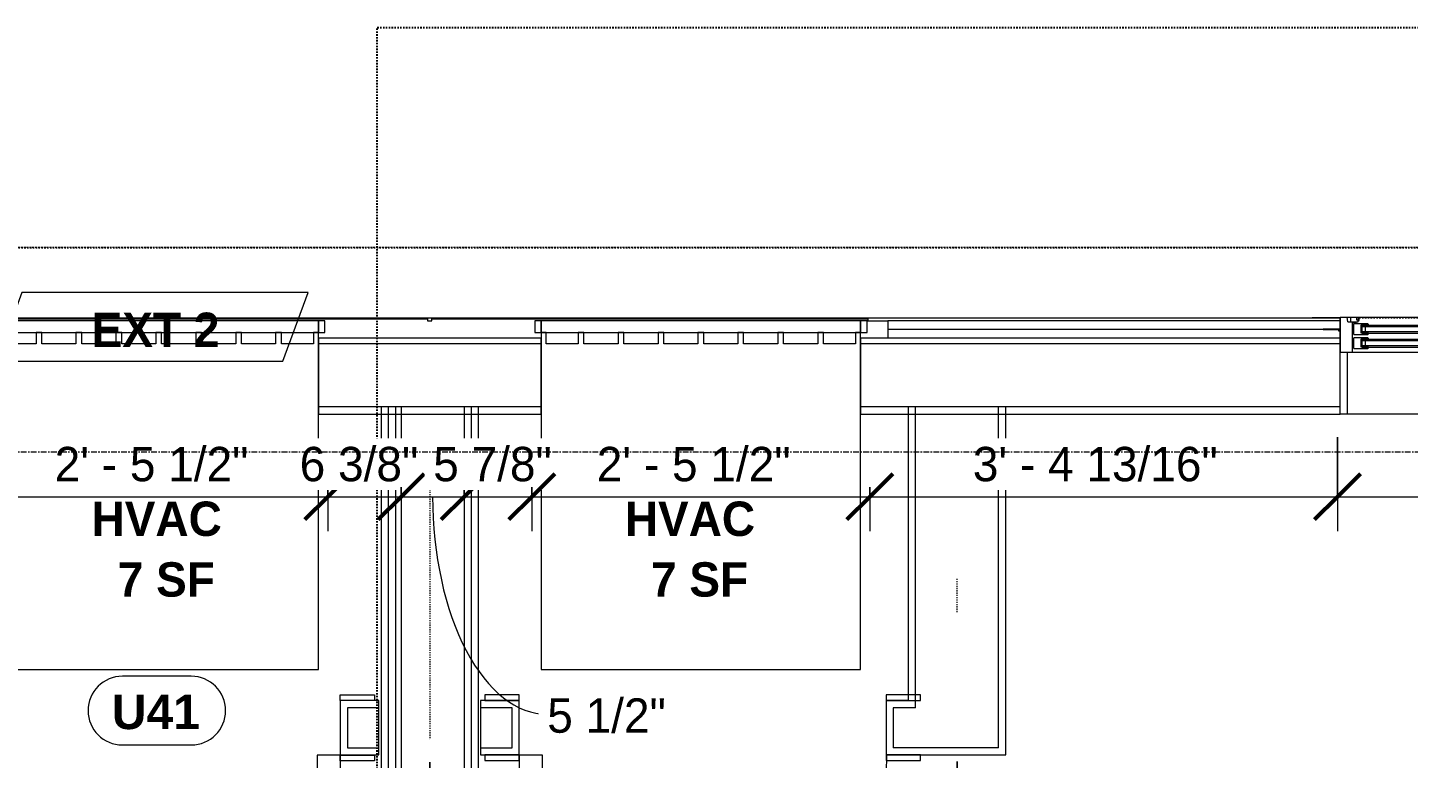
# Model space of a CAD drawing. Header units: inches. Extents: x -4058 to -1781, y 9814 to 12264.
# Drawn here: x -2749.8 to -2629.3, y 10812.5 to 10876.2 of the extents above; entities that cross this region are included whole.
import ezdxf

# ---------------------------------------------------------------- set-up
doc = ezdxf.new("R2010")
doc.units = ezdxf.units.IN
doc.header["$MEASUREMENT"] = 0
for name, pattern in [('Aligning Line 1_8_', [0.25, 0.125, -0.125]), ('Dash', [0.25, 0.125, -0.125]), ('Dash 3_32_', [0.1875, 0.09375, -0.09375]), ('Dash_2_', [0.25, 0.125, -0.125]), ('Grid Line 1_2_', [0.875, 0.5, -0.125, 0.125, -0.125])]:
    doc.linetypes.add(name, pattern=pattern)
for name, color, linetype, lineweight in [('0-1', 7, 'Continuous', 5), ('0-2', 7, 'Continuous', 9), ('A-ANNO-DIMS', 211, 'Continuous', 9), ('A-ANNO-DIMS-32', 211, 'Continuous', 9), ('A-AREA-IDEN', 2, 'Continuous', 9), ('A-DETL-1', 90, 'Dash 3_32_', 9), ('A-DETL-GENF-HDLN-1', 7, 'Dash', 9), ('A-DETL-GENF-HDLN-2', 1, 'Continuous', 18), ('A-DOOR-2', 31, 'Continuous', 9), ('A-DOOR-IDEN', 31, 'Continuous', 9), ('A-GENM-1', 7, 'Continuous', 9), ('A-GLAZ', 151, 'Continuous', 18), ('A-GLAZ-1', 7, 'Continuous', 9), ('A-WALL-1', 7, 'Continuous', 9), ('A-WALL-2', 113, 'Continuous', 9), ('A-WALL-IDEN', 211, 'Continuous', 9), ('G-ANNO-SYMB', 111, 'Aligning Line 1_8_', 9), ('I-WALL-3', 7, 'Continuous', 9), ('I-WALL-4', 2, 'Continuous', 9), ('S-GRID-1', 1, 'Grid Line 1_2_', 9)]:
    doc.layers.add(name, color=color, linetype=linetype, lineweight=lineweight)
doc.layers.add('0-4', color=250, linetype='Dash_2_')
doc.styles.add('Arial_B', font='arialbd.ttf', dxfattribs={"height": 3})
doc.styles.add('Century Gothic', font='ufonts.com_century-gothic.ttf', dxfattribs={"height": 3})
doc.styles.add('Century Gothic_B', font='GOTHICB.TTF', dxfattribs={"height": 3})
doc.dimstyles.new('THE_DIMENSION_STRING_1', dxfattribs={"dimscale": 12, "dimtxt": 3.132505, "dimasz": 0.333333, "dimexe": 0.25, "dimexo": 0.166667, "dimgap": 0.041667, "dimtad": 1, "dimdec": 4, "dimrnd": 0.0625, "dimzin": 3, "dimdsep": 46, "dimlunit": 4, "dimtxsty": 'Century Gothic', "dimblk1": 'OBLIQUE', "dimblk2": 'OBLIQUE', "dimsah": 1, "dimcen": 0.09, "dimdle": 0.25, "dimazin": 0, "dimtfac": 1, "dimtdec": 4, "dimtix": 1, "dimtmove": 1, "dimatfit": 3, "dimfxl": 1, "dimtvp": 1, "dimtfill": 1, "dimfrac": 2, "dimtolj": 1, "dimtzin": 0, "dimarcsym": 2})
doc.dimstyles.new('THE_DIMENSION_STRING_2', dxfattribs={"dimscale": 12, "dimtxt": 3.132505, "dimasz": 0.333333, "dimexe": 0.25, "dimexo": 0.166667, "dimgap": 0.041667, "dimtad": 1, "dimdec": 4, "dimrnd": 0.0625, "dimzin": 3, "dimdsep": 46, "dimlunit": 4, "dimtxsty": 'Century Gothic', "dimblk1": 'OBLIQUE', "dimblk2": 'OBLIQUE', "dimsah": 1, "dimcen": 0.09, "dimdle": 0.25, "dimazin": 0, "dimtfac": 1, "dimtdec": 4, "dimtix": 1, "dimtmove": 0, "dimatfit": 3, "dimfxl": 1, "dimtvp": 1, "dimtfill": 1, "dimfrac": 2, "dimtolj": 1, "dimtzin": 0, "dimarcsym": 2})
doc.dimstyles.new('THE_DIMENSION_STRING_3', dxfattribs={"dimscale": 12, "dimtxt": 3.132505, "dimasz": 0.333333, "dimexe": 0.25, "dimexo": 0.166667, "dimgap": 0.041667, "dimtad": 1, "dimdec": 4, "dimrnd": 0.0625, "dimzin": 3, "dimdsep": 46, "dimlunit": 4, "dimtxsty": 'Century Gothic', "dimblk1": 'OBLIQUE', "dimblk2": 'OBLIQUE', "dimsah": 1, "dimcen": 0.09, "dimdle": 0.25, "dimazin": 0, "dimtfac": 1, "dimtdec": 4, "dimtix": 1, "dimtmove": 0, "dimatfit": 3, "dimfxl": 1, "dimtvp": 1, "dimtfill": 1, "dimfrac": 2, "dimtolj": 1, "dimtzin": 0, "dimarcsym": 2})
doc.dimstyles.new('THE_DIMENSION_STRING_5', dxfattribs={"dimscale": 12, "dimtxt": 3.132505, "dimasz": 0.333333, "dimexe": 0.25, "dimexo": 0.166667, "dimgap": 0.041667, "dimtad": 1, "dimdec": 4, "dimrnd": 0.0625, "dimzin": 3, "dimdsep": 46, "dimlunit": 4, "dimtxsty": 'Century Gothic', "dimblk1": 'OBLIQUE', "dimblk2": 'OBLIQUE', "dimsah": 1, "dimcen": 0.09, "dimdle": 0.25, "dimazin": 0, "dimtfac": 1, "dimtdec": 4, "dimtix": 1, "dimtmove": 0, "dimatfit": 3, "dimfxl": 1, "dimtvp": 1, "dimtfill": 1, "dimfrac": 2, "dimtolj": 1, "dimtzin": 0, "dimarcsym": 2})

# ---------------------------------------------------------------- blocks, each defined once
blk = doc.blocks.new('V-Series_EWC4_SPVU_RFA_2015 - 2ND AND 3RD FLOOR-2226480-UNIT PLANS - 2ND FLOOR')
at = {"layer": 'A-GENM-1'}
for p, q in [((-3859.97, 11740.34), (-3859.97, 11739.78)), ((-3858.97, 11740.34), (-3859.97, 11740.34)), ((-3858.97, 11739.78), (-3858.97, 11740.34)), ((-3859.97, 11739.78), (-3859.97, 11711.9)), ((-3858.97, 11739.78), (-3859.97, 11739.78)), ((-3859.97, 11739.78), (-3858.97, 11739.78)), ((-3858.97, 11711.9), (-3858.97, 11739.78)), ((-3829.54, 11739.78), (-3858.97, 11739.78)), ((-3858.97, 11739.78), (-3858.97, 11739.34)), ((-3858.97, 11739.34), (-3857.97, 11739.34)), ((-3857.97, 11739.34), (-3857.97, 11736.54)), ((-3829.54, 11711.9), (-3829.54, 11739.78)), ((-3857.97, 11736.54), (-3858.97, 11736.54)), ((-3858.97, 11736.54), (-3858.97, 11736.04)), ((-3858.97, 11736.04), (-3857.97, 11736.04)), ((-3857.97, 11736.04), (-3857.97, 11733.06)), ((-3857.97, 11733.06), (-3858.97, 11733.06)), ((-3858.97, 11733.06), (-3858.97, 11732.56)), ((-3858.97, 11732.56), (-3857.97, 11732.56)), ((-3857.97, 11732.56), (-3857.97, 11729.57)), ((-3857.97, 11729.57), (-3858.97, 11729.57)), ((-3858.97, 11729.57), (-3858.97, 11729.07)), ((-3858.97, 11729.07), (-3857.97, 11729.07)), ((-3857.97, 11729.07), (-3857.97, 11726.09)), ((-3857.97, 11726.09), (-3858.97, 11726.09)), ((-3858.97, 11726.09), (-3858.97, 11725.59)), ((-3858.97, 11725.59), (-3857.97, 11725.59)), ((-3857.97, 11725.59), (-3857.97, 11722.61)), ((-3857.97, 11722.61), (-3858.97, 11722.61)), ((-3858.97, 11722.61), (-3858.97, 11722.11)), ((-3858.97, 11722.11), (-3857.97, 11722.11)), ((-3857.97, 11722.11), (-3857.97, 11719.12)), ((-3857.97, 11719.12), (-3858.97, 11719.12)), ((-3858.97, 11719.12), (-3858.97, 11718.62)), ((-3858.97, 11718.62), (-3857.97, 11718.62)), ((-3857.97, 11718.62), (-3857.97, 11715.64)), ((-3857.97, 11715.64), (-3858.97, 11715.64)), ((-3858.97, 11715.64), (-3858.97, 11715.14)), ((-3858.97, 11715.14), (-3857.97, 11715.14)), ((-3857.97, 11715.14), (-3857.97, 11712.34)), ((-3857.97, 11712.34), (-3858.97, 11712.34)), ((-3858.97, 11712.34), (-3858.97, 11711.9)), ((-3859.97, 11711.9), (-3858.97, 11711.9)), ((-3859.97, 11711.9), (-3859.97, 11711.34)), ((-3858.97, 11711.9), (-3859.97, 11711.9)), ((-3859.97, 11711.34), (-3858.97, 11711.34)), ((-3858.97, 11711.34), (-3858.97, 11711.9)), ((-3858.97, 11711.9), (-3829.54, 11711.9))]:
    blk.add_line(p, q, dxfattribs=at)
blk = doc.blocks.new('Perforated Panel at Magic-Pak - hvac panel - 2nd floor 2-2702973-UNIT PLANS - 2ND FLOOR')
at = {"layer": 'A-GLAZ-1'}
for p, q in [((19.01, 4.19), (-19.01, 4.19)), ((-19.01, 4.12), (19.01, 4.12))]:
    blk.add_line(p, q, dxfattribs=at)
blk = doc.blocks.new('Window-Double_Hung-Marvin-Essential - ESDH3066 - 2nd Floor-3357213-UNIT PLANS - 2ND FLOOR')
at = {"layer": 'A-DETL-GENF-HDLN-1'}
blk.add_line((16.1, -4.22), (-16.5, -4.22), dxfattribs=at)
at = {"layer": 'A-DETL-GENF-HDLN-2'}
for p, q in [((-17.13, 4.19), (-17.75, 4.19)), ((-17.13, -1.16), (-17.13, 4.19)), ((17.12, 4.19), (17.75, 4.19)), ((17.12, 4.19), (17.12, -1.16)), ((-16.72, -1.19), (-17.75, -1.19)), ((-17.75, -4.28), (-17.75, -1.19)), ((-16.72, -3.77), (-16.72, -1.19)), ((16.72, -3.77), (16.72, -1.19)), ((16.72, -1.19), (17.75, -1.19)), ((17.75, -4.28), (17.75, -1.19)), ((-16.56, -1.53), (-15.34, -1.53)), ((-16.56, -1.53), (-16.56, -2.47)), ((-15.28, -1.65), (-15.94, -1.65)), ((-15.94, -1.65), (-15.94, -2.37)), ((-15.94, -2.37), (-15.28, -2.37)), ((-15.84, -1.66), (-15.84, -2.35)), ((-15.54, -1.79), (-15.54, -2.23)), ((-15.34, -1.53), (-15.28, -1.59)), ((-15.34, -2.47), (-15.28, -2.41)), ((-15.28, -1.59), (-15.28, -1.65)), ((-15.28, -2.37), (-15.28, -2.41)), ((15.34, -1.53), (15.28, -1.59)), ((15.28, -1.59), (15.28, -1.65)), ((15.28, -1.65), (15.94, -1.65)), ((15.28, -2.37), (15.28, -2.41)), ((15.94, -2.37), (15.28, -2.37)), ((15.34, -2.47), (15.28, -2.41)), ((16.56, -1.53), (15.34, -1.53)), ((15.54, -1.79), (15.54, -2.23)), ((15.84, -1.66), (15.84, -2.35)), ((15.94, -1.65), (15.94, -2.37)), ((16.56, -1.53), (16.56, -2.47)), ((-19.25, -3.23), (-19.25, -3.19)), ((-19.25, -3.19), (-17.9, -3.19)), ((-17.75, -3.23), (-19.25, -3.23)), ((-17.9, -3.19), (-17.9, -3.08)), ((-17.9, -3.08), (-17.75, -3.08)), ((-15.34, -2.47), (-16.56, -2.47)), ((-16.56, -2.75), (-15.34, -2.75)), ((-16.56, -2.75), (-16.56, -3.69)), ((-15.28, -2.87), (-15.94, -2.87)), ((-15.94, -2.87), (-15.94, -3.59)), ((-15.94, -3.59), (-15.28, -3.59)), ((-15.84, -2.88), (-15.84, -3.57)), ((-15.54, -3.01), (-15.54, -3.45)), ((-15.34, -2.75), (-15.28, -2.81)), ((-15.28, -2.81), (-15.28, -2.87)), ((-15.28, -3.59), (-15.28, -3.63)), ((15.34, -2.75), (15.28, -2.81)), ((15.28, -2.81), (15.28, -2.87)), ((15.28, -2.87), (15.94, -2.87)), ((15.28, -3.59), (15.28, -3.63)), ((15.94, -3.59), (15.28, -3.59)), ((15.34, -2.47), (16.56, -2.47)), ((16.56, -2.75), (15.34, -2.75)), ((15.54, -3.01), (15.54, -3.45)), ((15.84, -2.88), (15.84, -3.57)), ((15.94, -2.87), (15.94, -3.59)), ((16.56, -2.75), (16.56, -3.69)), ((17.9, -3.08), (17.75, -3.08)), ((17.75, -3.23), (19.25, -3.23)), ((17.9, -3.19), (17.9, -3.08)), ((19.25, -3.19), (17.9, -3.19)), ((19.25, -3.23), (19.25, -3.19)), ((-17.75, -4.28), (-17.16, -4.28)), ((-17.08, -3.87), (-17.16, -4.28)), ((-17.08, -3.87), (-16.19, -3.87)), ((-16.85, -4.25), (-16.85, -3.87)), ((-16.3, -4.25), (-16.85, -4.25)), ((-16.38, -3.77), (-16.72, -3.77)), ((-15.34, -3.69), (-16.56, -3.69)), ((-16.38, -3.87), (-16.38, -3.77)), ((-16.18, -4.01), (-16.3, -4.01)), ((-16.3, -4.01), (-16.3, -4.25)), ((-16.19, -3.87), (-16.19, -3.97)), ((-16.19, -3.97), (-16.1, -3.97)), ((-16.18, -4.22), (-16.18, -4.01)), ((-16.18, -4.22), (-16.1, -4.22)), ((-16.1, -3.97), (-16.1, -4.22)), ((-15.34, -3.69), (-15.28, -3.63)), ((15.34, -3.69), (15.28, -3.63)), ((15.34, -3.69), (16.56, -3.69)), ((16.19, -3.97), (16.1, -3.97)), ((16.1, -3.97), (16.1, -4.22)), ((16.18, -4.22), (16.1, -4.22)), ((16.18, -4.22), (16.18, -4.01)), ((16.18, -4.01), (16.3, -4.01)), ((17.08, -3.87), (16.19, -3.87)), ((16.19, -3.87), (16.19, -3.97)), ((16.3, -4.01), (16.3, -4.25)), ((16.3, -4.25), (16.85, -4.25)), ((16.38, -3.87), (16.38, -3.77)), ((16.38, -3.77), (16.72, -3.77)), ((16.85, -4.25), (16.85, -3.87)), ((17.08, -3.87), (17.16, -4.28)), ((17.75, -4.28), (17.16, -4.28))]:
    blk.add_line(p, q, dxfattribs=at)
at = {"layer": 'A-GLAZ'}
for p, q in [((15.84, -1.66), (-15.84, -1.66)), ((15.84, -1.79), (-15.84, -1.79)), ((15.84, -2.23), (-15.84, -2.23)), ((15.84, -2.35), (-15.84, -2.35)), ((15.84, -2.88), (-15.84, -2.88)), ((15.84, -3.01), (-15.84, -3.01)), ((15.84, -3.45), (-15.84, -3.45)), ((15.84, -3.57), (-15.84, -3.57))]:
    blk.add_line(p, q, dxfattribs=at)
at = {"layer": 'A-GLAZ-1'}
for p, q in [((-17.75, 4.19), (17.75, 4.19)), ((-17.75, -1.16), (-17.75, 4.19)), ((17.75, 4.19), (17.75, -1.16)), ((-17.75, -1.19), (17.75, -1.19)), ((-17.75, -4.28), (-17.75, -1.19)), ((17.75, -1.19), (17.75, -4.28)), ((17.75, -4.28), (-17.75, -4.28)), ((17.75, -4.19), (20.21, -4.19)), ((20.21, -4.25), (17.75, -4.25)), ((20.21, -4.19), (20.21, -4.25))]:
    blk.add_line(p, q, dxfattribs=at)
blk = doc.blocks.new('CTR - 1st Phase - Shell_rvt-1-UNIT PLANS - 2ND FLOOR')
at = {"layer": 'A-WALL-1'}
for p, q in [((-2714.54, 10850.89), (-2714.91, 10850.89)), ((-2714.91, 10850.89), (-2714.91, 10850.64)), ((-2714.54, 10850.64), (-2714.54, 10850.89)), ((-2637.74, 10850.89), (-2676.51, 10850.89)), ((-2676.51, 10850.89), (-2676.51, 10850.64)), ((-2714.91, 10850.64), (-2714.54, 10850.64)), ((-2676.51, 10850.64), (-2674.76, 10850.64)), ((-2674.76, 10850.64), (-2674.76, 10849.14)), ((-2635.28, 10850.64), (-2674.76, 10850.64)), ((-2635.28, 10849.89), (-2674.76, 10849.89)), ((-2705.01, 10849.14), (-2724.44, 10849.14)), ((-2724.44, 10849.14), (-2724.44, 10842.51)), ((-2705.01, 10848.64), (-2724.44, 10848.64)), ((-2705.01, 10842.51), (-2705.01, 10849.14)), ((-2674.76, 10849.14), (-2677.14, 10849.14)), ((-2677.14, 10849.14), (-2677.14, 10842.51)), ((-2635.28, 10848.64), (-2677.14, 10848.64)), ((-2635.28, 10849.14), (-2674.76, 10849.14)), ((-2635.28, 10847.86), (-2635.28, 10847.89)), ((-2705.01, 10843.14), (-2724.44, 10843.14)), ((-2724.44, 10842.51), (-2705.01, 10842.51)), ((-2635.28, 10843.14), (-2677.14, 10843.14)), ((-2677.14, 10842.51), (-2635.28, 10842.51))]:
    blk.add_line(p, q, dxfattribs=at)
at = {"layer": '0-2'}
for p in [(-2733.92, 10846.7), (-2695.52, 10846.7)]:
    blk.add_blockref('Perforated Panel at Magic-Pak - hvac panel - 2nd floor 2-2702973-UNIT PLANS - 2ND FLOOR', p, dxfattribs=at)
for name, p, rotation in [('Window-Double_Hung-Marvin-Essential - ESDH3066 - 2nd Floor-3357213-UNIT PLANS - 2ND FLOOR', (-2617.53, 10846.7), 180), ('V-Series_EWC4_SPVU_RFA_2015 - 2ND AND 3RD FLOOR-2226480-UNIT PLANS - 2ND FLOOR', (-14464.21, 6990.67), 269.9999999999999), ('V-Series_EWC4_SPVU_RFA_2015 - 2ND AND 3RD FLOOR-2226480-UNIT PLANS - 2ND FLOOR', (-14416.91, 6990.67), 269.9999999999999)]:
    blk.add_blockref(name, p, dxfattribs=dict(at, rotation=rotation))
blk = doc.blocks.new('CTR - 1st Phase - Common Walls_rvt-1-UNIT PLANS - 2ND FLOOR')
at = {"layer": 'A-WALL-1'}
for p, q in [((-2718.35, 10843.14), (-2718.35, 10476.16)), ((-2717.72, 10843.14), (-2717.72, 10476.16)), ((-2717.22, 10843.14), (-2717.22, 10476.16)), ((-2711.72, 10843.14), (-2711.72, 10476.16)), ((-2711.1, 10843.14), (-2711.1, 10476.16))]:
    blk.add_line(p, q, dxfattribs=at)
at = {"layer": 'I-WALL-3'}
for p, q in [((-2710.47, 10843.14), (-2718.97, 10843.14)), ((-2718.97, 10843.14), (-2718.97, 10476.16)), ((-2710.47, 10476.16), (-2710.47, 10843.14))]:
    blk.add_line(p, q, dxfattribs=at)
blk = doc.blocks.new('SWING - SINGLE - FLUSH - SWING - 32_ x 80_ - WITH ACOUSTICAL SEAL-4202147-UNIT PLANS - 2ND FLOOR')
at = {"layer": 'A-DOOR-2'}
for p, q in [((-19, 2.37), (-19, 2.87)), ((-19, 2.87), (-16, 2.87)), ((-16, 2.87), (-16, 2.37)), ((16, 2.37), (16, 2.87)), ((16, 2.87), (19, 2.87)), ((19, 2.87), (19, 2.37)), ((-16, 2.37), (-19, 2.37)), ((19, 2.37), (16, 2.37)), ((-19, -2.38), (-16, -2.38)), ((-19, -2.88), (-19, -2.38)), ((-16, -2.38), (-16, -2.88)), ((14, -2.38), (14, -34.38)), ((16, -2.38), (14, -2.38)), ((16, -2.38), (16, -34.38)), ((16, -2.38), (19, -2.38)), ((16, -2.88), (16, -2.38)), ((19, -2.38), (19, -2.88)), ((-16, -2.88), (-19, -2.88)), ((19, -2.88), (16, -2.88)), ((16, -34.38), (14, -34.38))]:
    blk.add_line(p, q, dxfattribs=at)
blk.add_arc((16, -2.38), 32.07, 180, 266.4241, dxfattribs=at)
blk = doc.blocks.new('SWING - SINGLE - FLUSH - SWING - 32_ x 80_ - WITH ACOUSTICAL SEAL-4202144-UNIT PLANS - 2ND FLOOR')
at = {"layer": 'A-DOOR-2'}
for p, q in [((14, 2.37), (14, 34.38)), ((16, 34.38), (14, 34.38)), ((16, 2.37), (16, 34.38)), ((-16, 2.87), (-19, 2.87)), ((-19, 2.87), (-19, 2.37)), ((-16, 2.37), (-16, 2.87)), ((19, 2.87), (16, 2.87)), ((16, 2.87), (16, 2.37)), ((19, 2.37), (19, 2.87)), ((-19, 2.37), (-16, 2.37)), ((16, 2.37), (14, 2.37)), ((16, 2.37), (19, 2.37)), ((-16, -2.38), (-19, -2.38)), ((-19, -2.38), (-19, -2.88)), ((-16, -2.88), (-16, -2.38)), ((19, -2.38), (16, -2.38)), ((16, -2.38), (16, -2.88)), ((19, -2.88), (19, -2.38)), ((-19, -2.88), (-16, -2.88)), ((16, -2.88), (19, -2.88))]:
    blk.add_line(p, q, dxfattribs=at)
blk.add_arc((16, 2.37), 32.07, 93.5759, 180, dxfattribs=at)
blk = doc.blocks.new('Wall Tag - Arch Wall-3956453-UNIT PLANS - 2ND FLOOR')
at = {"layer": 'A-WALL-IDEN'}
for p, q in [((-0.3561, 0.0937), (-0.4244, -0.0937)), ((0.4244, 0.0937), (-0.3561, 0.0937)), ((0.3561, -0.0937), (0.4244, 0.0937)), ((-0.4244, -0.0937), (0.3561, -0.0937))]:
    blk.add_line(p, q, dxfattribs=at)
blk = doc.blocks.new('Door Tag - Type Mark-2601225-UNIT PLANS - 2ND FLOOR')
at = {"layer": 'A-DOOR-IDEN'}
for p, q in [((0.09375, 0.09375), (-0.09375, 0.09375)), ((-0.09375, -0.09375), (0.09375, -0.09375))]:
    blk.add_line(p, q, dxfattribs=at)
for centre, start, end in [((-0.09375, 0), 90, 270), ((0.09375, 0), 270, 90)]:
    blk.add_arc(centre, 0.09375, start, end, dxfattribs=at)
blk = doc.blocks.new('DIMBLOCK474-UNIT PLANS - 2ND FLOOR')
at = {"layer": 'A-ANNO-DIMS-32', "lineweight": 50}
for p, q in [((-2753.12, 10835.3), (-2751.12, 10837.3)), ((-2723.62, 10835.3), (-2721.62, 10837.3)), ((-2753.12, 10835.3), (-2755.12, 10833.3)), ((-2723.62, 10835.3), (-2725.62, 10833.3))]:
    blk.add_line(p, q, dxfattribs=at)
at = {"layer": 'A-ANNO-DIMS-32'}
for p, q in [((-2753.12, 10836.13), (-2753.12, 10832.3)), ((-2753.12, 10835.3), (-2753.12, 10836.13)), ((-2753.12, 10835.3), (-2723.62, 10835.3)), ((-2723.62, 10836.13), (-2723.62, 10832.3)), ((-2723.62, 10835.3), (-2723.62, 10836.13))]:
    blk.add_line(p, q, dxfattribs=at)
at = {"layer": 'A-ANNO-DIMS-32', "color": 0, "insert": (-2747.45, 10839.65), "char_height": 3, "width": 21.7784, "attachment_point": 1, "line_spacing_factor": 0.984502, "style": 'Century Gothic', "bg_fill": 3, "box_fill_scale": 1.25, "bg_fill_color": 256, "bg_fill_true_color": 13158600, "bg_fill_transparency": 0}
blk.add_mtext('2\' - 5 1/2"', dxfattribs=at)
blk = doc.blocks.new('_Oblique')
at = {"color": 0, "linetype": 'ByBlock', "lineweight": -2}
blk.add_line((-0.5, -0.5), (0.5, 0.5), dxfattribs=at)
blk = doc.blocks.new('DIMBLOCK475-UNIT PLANS - 2ND FLOOR')
at = {"layer": 'A-ANNO-DIMS-32', "lineweight": 50}
for p, q in [((-2723.62, 10835.3), (-2721.62, 10837.3)), ((-2717.22, 10835.3), (-2715.22, 10837.3)), ((-2723.62, 10835.3), (-2725.62, 10833.3)), ((-2717.22, 10835.3), (-2719.22, 10833.3))]:
    blk.add_line(p, q, dxfattribs=at)
at = {"layer": 'A-ANNO-DIMS-32'}
for p, q in [((-2723.62, 10836.13), (-2723.62, 10832.3)), ((-2723.62, 10835.3), (-2723.62, 10836.13)), ((-2723.62, 10835.3), (-2717.22, 10835.3)), ((-2717.22, 10836.13), (-2717.22, 10832.3)), ((-2717.22, 10835.3), (-2717.22, 10836.13))]:
    blk.add_line(p, q, dxfattribs=at)
at = {"layer": 'A-ANNO-DIMS-32', "color": 0, "insert": (-2726.07, 10839.65), "char_height": 3, "width": 13.5444, "attachment_point": 1, "line_spacing_factor": 0.984502, "style": 'Century Gothic', "bg_fill": 3, "box_fill_scale": 1.25, "bg_fill_color": 256, "bg_fill_true_color": 13158600, "bg_fill_transparency": 0}
blk.add_mtext('6 3/8"', dxfattribs=at)
blk = doc.blocks.new('DIMBLOCK476-UNIT PLANS - 2ND FLOOR')
at = {"layer": 'A-ANNO-DIMS-32', "lineweight": 50}
for p, q in [((-2717.22, 10835.3), (-2715.22, 10837.3)), ((-2711.72, 10835.3), (-2709.72, 10837.3)), ((-2717.22, 10835.3), (-2719.22, 10833.3)), ((-2711.72, 10835.3), (-2713.72, 10833.3))]:
    blk.add_line(p, q, dxfattribs=at)
at = {"layer": 'A-ANNO-DIMS-32'}
for p, q in [((-2717.22, 10836.13), (-2717.22, 10832.3)), ((-2717.22, 10835.3), (-2717.22, 10836.13)), ((-2717.22, 10835.3), (-2711.72, 10835.3)), ((-2711.72, 10836.13), (-2711.72, 10832.3)), ((-2711.72, 10835.3), (-2711.72, 10836.13))]:
    blk.add_line(p, q, dxfattribs=at)
blk.add_ellipse((-2704.47, 10835.3), major_axis=(0, 18.99), ratio=0.5267, start_param=1.570796, end_param=3.141593, dxfattribs=at)
at = {"layer": 'A-ANNO-DIMS-32', "color": 0, "insert": (-2704.47, 10817.7), "char_height": 3, "width": 13.5444, "attachment_point": 1, "line_spacing_factor": 0.984502, "style": 'Century Gothic', "bg_fill": 3, "box_fill_scale": 1.25, "bg_fill_color": 256, "bg_fill_true_color": 13158600, "bg_fill_transparency": 0}
blk.add_mtext('5 1/2"', dxfattribs=at)
blk = doc.blocks.new('DIMBLOCK477-UNIT PLANS - 2ND FLOOR')
at = {"layer": 'A-ANNO-DIMS-32', "lineweight": 50}
for p, q in [((-2711.72, 10835.3), (-2709.72, 10837.3)), ((-2705.82, 10835.3), (-2703.82, 10837.3)), ((-2711.72, 10835.3), (-2713.72, 10833.3)), ((-2705.82, 10835.3), (-2707.82, 10833.3))]:
    blk.add_line(p, q, dxfattribs=at)
at = {"layer": 'A-ANNO-DIMS-32'}
for p, q in [((-2711.72, 10836.13), (-2711.72, 10832.3)), ((-2711.72, 10835.3), (-2711.72, 10836.13)), ((-2711.72, 10835.3), (-2705.82, 10835.3)), ((-2705.82, 10836.13), (-2705.82, 10832.3)), ((-2705.82, 10835.3), (-2705.82, 10836.13))]:
    blk.add_line(p, q, dxfattribs=at)
at = {"layer": 'A-ANNO-DIMS-32', "color": 0, "insert": (-2714.42, 10839.65), "char_height": 3, "width": 13.5444, "attachment_point": 1, "line_spacing_factor": 0.984502, "style": 'Century Gothic', "bg_fill": 3, "box_fill_scale": 1.25, "bg_fill_color": 256, "bg_fill_true_color": 13158600, "bg_fill_transparency": 0}
blk.add_mtext('5 7/8"', dxfattribs=at)
blk = doc.blocks.new('DIMBLOCK478-UNIT PLANS - 2ND FLOOR')
at = {"layer": 'A-ANNO-DIMS-32', "lineweight": 50}
for p, q in [((-2705.82, 10835.3), (-2703.82, 10837.3)), ((-2676.32, 10835.3), (-2674.32, 10837.3)), ((-2705.82, 10835.3), (-2707.82, 10833.3)), ((-2676.32, 10835.3), (-2678.32, 10833.3))]:
    blk.add_line(p, q, dxfattribs=at)
at = {"layer": 'A-ANNO-DIMS-32'}
for p, q in [((-2705.82, 10836.13), (-2705.82, 10832.3)), ((-2705.82, 10835.3), (-2705.82, 10836.13)), ((-2705.82, 10835.3), (-2676.32, 10835.3)), ((-2676.32, 10836.13), (-2676.32, 10832.3)), ((-2676.32, 10835.3), (-2676.32, 10836.13))]:
    blk.add_line(p, q, dxfattribs=at)
at = {"layer": 'A-ANNO-DIMS-32', "color": 0, "insert": (-2700.15, 10839.65), "char_height": 3, "width": 21.7784, "attachment_point": 1, "line_spacing_factor": 0.984502, "style": 'Century Gothic', "bg_fill": 3, "box_fill_scale": 1.25, "bg_fill_color": 256, "bg_fill_true_color": 13158600, "bg_fill_transparency": 0}
blk.add_mtext('2\' - 5 1/2"', dxfattribs=at)
blk = doc.blocks.new('DIMBLOCK479-UNIT PLANS - 2ND FLOOR')
at = {"layer": 'A-ANNO-DIMS-32'}
for p, q in [((-2635.53, 10840.51), (-2635.53, 10832.3)), ((-2635.53, 10835.3), (-2635.53, 10840.51)), ((-2676.32, 10836.13), (-2676.32, 10832.3)), ((-2676.32, 10835.3), (-2676.32, 10836.13)), ((-2676.32, 10835.3), (-2635.53, 10835.3))]:
    blk.add_line(p, q, dxfattribs=at)
at = {"layer": 'A-ANNO-DIMS-32', "lineweight": 50}
for p, q in [((-2676.32, 10835.3), (-2674.32, 10837.3)), ((-2635.53, 10835.3), (-2633.53, 10837.3)), ((-2676.32, 10835.3), (-2678.32, 10833.3)), ((-2635.53, 10835.3), (-2637.53, 10833.3))]:
    blk.add_line(p, q, dxfattribs=at)
at = {"layer": 'A-ANNO-DIMS-32', "color": 0, "insert": (-2667.34, 10839.65), "char_height": 3, "width": 27.387, "attachment_point": 1, "line_spacing_factor": 0.984502, "style": 'Century Gothic', "bg_fill": 3, "box_fill_scale": 1.25, "bg_fill_color": 256, "bg_fill_true_color": 13158600, "bg_fill_transparency": 0}
blk.add_mtext('3\' - 4 13/16"', dxfattribs=at)
blk = doc.blocks.new('DIMBLOCK480-UNIT PLANS - 2ND FLOOR')
at = {"layer": 'A-ANNO-DIMS-32'}
for p, q in [((-2635.53, 10840.51), (-2635.53, 10832.3)), ((-2635.53, 10835.3), (-2635.53, 10840.51)), ((-2599.52, 10840.51), (-2599.52, 10832.3)), ((-2599.52, 10835.3), (-2599.52, 10840.51)), ((-2635.53, 10835.3), (-2599.52, 10835.3))]:
    blk.add_line(p, q, dxfattribs=at)
at = {"layer": 'A-ANNO-DIMS-32', "lineweight": 50}
for p, q in [((-2635.53, 10835.3), (-2633.53, 10837.3)), ((-2599.52, 10835.3), (-2597.52, 10837.3)), ((-2635.53, 10835.3), (-2637.53, 10833.3)), ((-2599.52, 10835.3), (-2601.52, 10833.3))]:
    blk.add_line(p, q, dxfattribs=at)
at = {"layer": 'A-ANNO-DIMS-32', "color": 0, "insert": (-2622.77, 10839.65), "char_height": 3, "width": 12.5897, "attachment_point": 1, "line_spacing_factor": 0.984502, "style": 'Century Gothic', "bg_fill": 3, "box_fill_scale": 1.25, "bg_fill_color": 256, "bg_fill_true_color": 13158600, "bg_fill_transparency": 0}
blk.add_mtext('3\' - 0"', dxfattribs=at)
blk = doc.blocks.new('DIMBLOCK799-UNIT PLANS - 2ND FLOOR')
at = {"layer": 'A-ANNO-DIMS-32'}
for p, q in [((-2714.72, 10812.13), (-2714.72, 10801.82)), ((-2714.72, 10804.82), (-2714.72, 10812.13)), ((-2738.29, 10805.13), (-2738.29, 10801.82)), ((-2738.29, 10804.82), (-2738.29, 10805.13)), ((-2711.72, 10804.82), (-2738.29, 10804.82))]:
    blk.add_line(p, q, dxfattribs=at)
at = {"layer": 'A-ANNO-DIMS-32', "lineweight": 50}
for p, q in [((-2738.29, 10804.82), (-2736.29, 10806.82)), ((-2714.72, 10804.82), (-2712.72, 10806.82)), ((-2738.29, 10804.82), (-2740.29, 10802.82)), ((-2714.72, 10804.82), (-2716.72, 10802.82))]:
    blk.add_line(p, q, dxfattribs=at)
at = {"layer": 'A-ANNO-DIMS-32', "color": 0, "insert": (-2737.92, 10809.17), "char_height": 3, "width": 27.387, "attachment_point": 1, "line_spacing_factor": 0.984502, "style": 'Century Gothic', "bg_fill": 3, "box_fill_scale": 1.25, "bg_fill_color": 256, "bg_fill_true_color": 13158600, "bg_fill_transparency": 0}
blk.add_mtext('1\' - 11 9/16"', dxfattribs=at)
blk = doc.blocks.new('DIMBLOCK800-UNIT PLANS - 2ND FLOOR')
at = {"layer": 'A-ANNO-DIMS-32'}
for p, q in [((-2760.72, 10812.2), (-2760.72, 10801.82)), ((-2760.72, 10804.82), (-2760.72, 10812.2)), ((-2738.29, 10805.13), (-2738.29, 10801.82)), ((-2738.29, 10804.82), (-2738.29, 10805.13)), ((-2738.29, 10804.82), (-2763.72, 10804.82))]:
    blk.add_line(p, q, dxfattribs=at)
at = {"layer": 'A-ANNO-DIMS-32', "lineweight": 50}
for p, q in [((-2760.72, 10804.82), (-2758.72, 10806.82)), ((-2738.29, 10804.82), (-2736.29, 10806.82)), ((-2760.72, 10804.82), (-2762.72, 10802.82)), ((-2738.29, 10804.82), (-2740.29, 10802.82))]:
    blk.add_line(p, q, dxfattribs=at)
at = {"layer": 'A-ANNO-DIMS-32', "color": 0, "insert": (-2760.92, 10809.17), "char_height": 3, "width": 27.387, "attachment_point": 1, "line_spacing_factor": 0.984502, "style": 'Century Gothic', "bg_fill": 3, "box_fill_scale": 1.25, "bg_fill_color": 256, "bg_fill_true_color": 13158600, "bg_fill_transparency": 0}
blk.add_mtext('1\' - 10 7/16"', dxfattribs=at)
blk = doc.blocks.new('DIMBLOCK1198-UNIT PLANS - 2ND FLOOR')
at = {"layer": 'A-ANNO-DIMS-32'}
for p, q in [((-2760.72, 10813.13), (-2760.72, 10802.51)), ((-2760.72, 10805.51), (-2760.72, 10813.13)), ((-2714.72, 10812.13), (-2714.72, 10802.51)), ((-2714.72, 10805.51), (-2714.72, 10812.13)), ((-2711.72, 10805.51), (-2763.72, 10805.51))]:
    blk.add_line(p, q, dxfattribs=at)
at = {"layer": 'A-ANNO-DIMS-32', "lineweight": 50}
for p, q in [((-2760.72, 10805.51), (-2758.72, 10807.51)), ((-2714.72, 10805.51), (-2712.72, 10807.51)), ((-2760.72, 10805.51), (-2762.72, 10803.51)), ((-2714.72, 10805.51), (-2716.72, 10803.51))]:
    blk.add_line(p, q, dxfattribs=at)
at = {"layer": 'A-ANNO-DIMS-32', "color": 0, "insert": (-2744.14, 10809.86), "char_height": 3, "width": 15.394, "attachment_point": 1, "line_spacing_factor": 0.984502, "style": 'Century Gothic', "bg_fill": 3, "box_fill_scale": 1.25, "bg_fill_color": 256, "bg_fill_true_color": 13158600, "bg_fill_transparency": 0}
blk.add_mtext('3\' - 10"', dxfattribs=at)
blk = doc.blocks.new('DIMBLOCK1385-UNIT PLANS - 2ND FLOOR')
at = {"layer": 'A-ANNO-DIMS-32'}
for p, q in [((-2714.72, 10812.13), (-2714.72, 10801.82)), ((-2714.72, 10804.82), (-2714.72, 10812.13)), ((-2691.16, 10805.13), (-2691.16, 10801.82)), ((-2691.16, 10804.82), (-2691.16, 10805.13)), ((-2717.72, 10804.82), (-2691.16, 10804.82))]:
    blk.add_line(p, q, dxfattribs=at)
at = {"layer": 'A-ANNO-DIMS-32', "lineweight": 50}
for p, q in [((-2714.72, 10804.82), (-2712.72, 10806.82)), ((-2691.16, 10804.82), (-2689.16, 10806.82)), ((-2714.72, 10804.82), (-2716.72, 10802.82)), ((-2691.16, 10804.82), (-2693.16, 10802.82))]:
    blk.add_line(p, q, dxfattribs=at)
at = {"layer": 'A-ANNO-DIMS-32', "color": 0, "insert": (-2714.35, 10809.17), "char_height": 3, "width": 27.387, "attachment_point": 1, "line_spacing_factor": 0.984502, "style": 'Century Gothic', "bg_fill": 3, "box_fill_scale": 1.25, "bg_fill_color": 256, "bg_fill_true_color": 13158600, "bg_fill_transparency": 0}
blk.add_mtext('1\' - 11 9/16"', dxfattribs=at)
blk = doc.blocks.new('DIMBLOCK1386-UNIT PLANS - 2ND FLOOR')
at = {"layer": 'A-ANNO-DIMS-32'}
for p, q in [((-2668.72, 10812.2), (-2668.72, 10801.82)), ((-2668.72, 10804.82), (-2668.72, 10812.2)), ((-2691.16, 10805.13), (-2691.16, 10801.82)), ((-2691.16, 10804.82), (-2691.16, 10805.13)), ((-2691.16, 10804.82), (-2665.72, 10804.82))]:
    blk.add_line(p, q, dxfattribs=at)
at = {"layer": 'A-ANNO-DIMS-32', "lineweight": 50}
for p, q in [((-2691.16, 10804.82), (-2689.16, 10806.82)), ((-2668.72, 10804.82), (-2666.72, 10806.82)), ((-2691.16, 10804.82), (-2693.16, 10802.82)), ((-2668.72, 10804.82), (-2670.72, 10802.82))]:
    blk.add_line(p, q, dxfattribs=at)
at = {"layer": 'A-ANNO-DIMS-32', "color": 0, "insert": (-2691.35, 10809.17), "char_height": 3, "width": 27.387, "attachment_point": 1, "line_spacing_factor": 0.984502, "style": 'Century Gothic', "bg_fill": 3, "box_fill_scale": 1.25, "bg_fill_color": 256, "bg_fill_true_color": 13158600, "bg_fill_transparency": 0}
blk.add_mtext('1\' - 10 7/16"', dxfattribs=at)

msp = doc.modelspace()

# ---------------------------------------------------------------- linework, layer by layer
at = {"layer": '0-4'}
for p, q in [((-2719.30023, 10876.24544), (-2508.55861, 10876.24544)), ((-2719.30023, 10450.28963), (-2719.30023, 10876.24544)), ((-3043.10454, 10857.05383), (-1939.7738, 10857.05383))]:
    msp.add_line(p, q, dxfattribs=at)
at = {"layer": 'A-DETL-1'}
for p, q in [((-2714.72374, 10838.13481), (-2714.72374, 10814.13481)), ((-2668.72374, 10828.13481), (-2668.72374, 10825.13481)), ((-2714.72374, 10821.13481), (-2714.72374, 10814.13481)), ((-2714.72374, 10821.13481), (-2714.72374, 10814.13481))]:
    msp.add_line(p, q, dxfattribs=at)
at = {"layer": 'A-WALL-2'}
for p, q in [((-2672.34874, 10816.88481), (-2672.34874, 10843.13481)), ((-2665.09874, 10813.38481), (-2665.09874, 10843.13481)), ((-2719.16124, 10817.50981), (-2722.53624, 10817.50981)), ((-2722.53624, 10817.50981), (-2722.53624, 10812.75981)), ((-2719.16124, 10812.75981), (-2719.16124, 10817.50981)), ((-2706.91124, 10817.50981), (-2710.28624, 10817.50981)), ((-2710.28624, 10817.50981), (-2710.28624, 10812.75981)), ((-2706.91124, 10812.75981), (-2706.91124, 10817.50981)), ((-2672.97374, 10817.50981), (-2674.91124, 10817.50981)), ((-2674.91124, 10817.50981), (-2674.91124, 10812.75981)), ((-2719.16124, 10816.88481), (-2721.91124, 10816.88481)), ((-2721.91124, 10816.88481), (-2721.91124, 10813.38481)), ((-2707.53624, 10816.88481), (-2710.28624, 10816.88481)), ((-2707.53624, 10813.38481), (-2707.53624, 10816.88481)), ((-2672.34874, 10816.88481), (-2674.28624, 10816.88481)), ((-2674.28624, 10816.88481), (-2674.28624, 10813.38481)), ((-2722.53624, 10812.75981), (-2719.16124, 10812.75981)), ((-2721.91124, 10813.38481), (-2719.16124, 10813.38481)), ((-2710.28624, 10813.38481), (-2707.53624, 10813.38481)), ((-2710.28624, 10812.75981), (-2706.91124, 10812.75981)), ((-2674.91124, 10812.75981), (-2672.97374, 10812.75981)), ((-2665.09874, 10813.38481), (-2674.28624, 10813.38481))]:
    msp.add_line(p, q, dxfattribs=at)
at = {"layer": 'G-ANNO-SYMB'}
msp.add_line((-1939.7738, 10857.05383), (-3043.10454, 10857.05383), dxfattribs=at)
at = {"layer": 'I-WALL-4'}
for p, q in [((-2672.97374, 10843.13481), (-2672.97374, 10817.50981)), ((-2664.47374, 10843.13481), (-2672.97374, 10843.13481)), ((-2664.47374, 10812.75981), (-2664.47374, 10843.13481)), ((-2672.97374, 10812.75981), (-2664.47374, 10812.75981))]:
    msp.add_line(p, q, dxfattribs=at)

# ---------------------------------------------------------------- block references
at = {"layer": '0-1'}
for name in ['CTR - 1st Phase - Shell_rvt-1-UNIT PLANS - 2ND FLOOR', 'CTR - 1st Phase - Common Walls_rvt-1-UNIT PLANS - 2ND FLOOR']:
    msp.add_blockref(name, (0, 0), dxfattribs=at)
at = {"layer": 'A-DOOR-2'}
msp.add_blockref('SWING - SINGLE - FLUSH - SWING - 32_ x 80_ - WITH ACOUSTICAL SEAL-4202147-UNIT PLANS - 2ND FLOOR', (-2738.53624, 10815.13481), dxfattribs=at)
at = {"layer": 'A-DOOR-2', "rotation": 180}
msp.add_blockref('SWING - SINGLE - FLUSH - SWING - 32_ x 80_ - WITH ACOUSTICAL SEAL-4202144-UNIT PLANS - 2ND FLOOR', (-2690.91124, 10815.13481), dxfattribs=at)
at = {"layer": 'A-DOOR-IDEN', "xscale": 31.99999999999999, "yscale": 31.99999999999999, "zscale": 31.99999999999999}
msp.add_blockref('Door Tag - Type Mark-2601225-UNIT PLANS - 2ND FLOOR', (-2738.53624, 10816.63481), dxfattribs=at)
at = {"layer": 'A-WALL-IDEN', "xscale": 31.99999999999999, "yscale": 31.99999999999999, "zscale": 31.99999999999999}
msp.add_blockref('Wall Tag - Arch Wall-3956453-UNIT PLANS - 2ND FLOOR', (-2738.92374, 10850.11991), dxfattribs=at)

# ---------------------------------------------------------------- texts
at = {"layer": 'A-AREA-IDEN', "insert": (-2741.94595, 10829.57876), "char_height": 3, "width": 9.494, "attachment_point": 1, "style": 'Century Gothic_B'}
msp.add_mtext('7 SF', dxfattribs=at)
at = {"layer": 'A-DOOR-IDEN', "insert": (-2742.46812, 10818.01466), "char_height": 3, "width": 9.393, "attachment_point": 1, "style": 'Arial_B'}
msp.add_mtext('U41', dxfattribs=at)
at = {"layer": 'A-WALL-IDEN', "insert": (-2744.2247, 10851.36745), "char_height": 3, "width": 12.726, "attachment_point": 1, "style": 'Century Gothic_B'}
msp.add_mtext('EXT 2', dxfattribs=at)

# ---------------------------------------------------------------- next in the draw order: dimensions: what is measured, and where the dimension line sits
at = {"layer": 'A-ANNO-DIMS'}
dim = msp.add_linear_dim(base=(-2723.62374, 10835.30424), p1=(-2753.12374, 10838.13266), p2=(-2723.62374, 10838.13266), dimstyle='THE_DIMENSION_STRING_2', override={"dimpost": '<>', "dimfxl": 29.5}, dxfattribs=at)
dim.commit()
dim.dimension.update_dxf_attribs({"geometry": 'DIMBLOCK474-UNIT PLANS - 2ND FLOOR', "text_midpoint": (-2738.37374, 10837.54591)})

# ---------------------------------------------------------------- next in the draw order: texts
at = {"layer": 'A-AREA-IDEN', "insert": (-2744.23256, 10834.87589), "char_height": 3, "width": 15.049, "attachment_point": 1, "style": 'Century Gothic_B'}
msp.add_mtext('HVAC', dxfattribs=at)

# ---------------------------------------------------------------- next in the draw order: dimensions: what is measured, and where the dimension line sits
at = {"layer": 'A-ANNO-DIMS'}
dim = msp.add_linear_dim(base=(-2717.22374, 10835.30424), p1=(-2723.62374, 10838.13266), p2=(-2717.22374, 10838.13266), dimstyle='THE_DIMENSION_STRING_2', override={"dimpost": '<>', "dimfxl": 6.4}, dxfattribs=at)
dim.commit()
dim.dimension.update_dxf_attribs({"geometry": 'DIMBLOCK475-UNIT PLANS - 2ND FLOOR', "text_midpoint": (-2720.42374, 10837.54591)})

# ---------------------------------------------------------------- next in the draw order: dimensions: what is measured, and where the dimension line sits
dim = msp.add_linear_dim(base=(-2711.72374, 10835.30424), p1=(-2717.22374, 10838.13266), p2=(-2711.72374, 10838.13266), dimstyle='THE_DIMENSION_STRING_1', override={"dimpost": '<>', "dimfxl": 5.5}, dxfattribs=at)
dim.commit()
dim.dimension.update_dxf_attribs({"geometry": 'DIMBLOCK476-UNIT PLANS - 2ND FLOOR', "text_midpoint": (-2697.70155, 10815.70209), "dimtype": 160})

# ---------------------------------------------------------------- next in the draw order: texts
at = {"layer": 'A-AREA-IDEN', "insert": (-2695.4188, 10829.57876), "char_height": 3, "width": 9.494, "attachment_point": 1, "style": 'Century Gothic_B'}
msp.add_mtext('7 SF', dxfattribs=at)

# ---------------------------------------------------------------- next in the draw order: dimensions: what is measured, and where the dimension line sits
at = {"layer": 'A-ANNO-DIMS'}
for base, p1, p2, dimstyle, override, picture, middle in [((-2705.82374, 10835.30424), (-2711.72374, 10838.13266), (-2705.82374, 10838.13266), 'THE_DIMENSION_STRING_2', {"dimpost": '<>', "dimfxl": 5.9}, 'DIMBLOCK477-UNIT PLANS - 2ND FLOOR', (-2708.77374, 10837.54591)), ((-2738.28624, 10804.81993), (-2714.72374, 10814.13481), (-2738.28624, 10807.13481), 'THE_DIMENSION_STRING_3', {"dimpost": '<>', "dimfxl": 24.580305}, 'DIMBLOCK799-UNIT PLANS - 2ND FLOOR', (-2726.50499, 10807.06161))]:
    dim = msp.add_linear_dim(base=base, p1=p1, p2=p2, dimstyle=dimstyle, override=override, dxfattribs=at)
    dim.commit()
    dim.dimension.update_dxf_attribs({"geometry": picture, "text_midpoint": middle})

# ---------------------------------------------------------------- next in the draw order: dimensions: what is measured, and where the dimension line sits
for base, p1, p2, dimstyle, override, picture, middle in [((-2676.32374, 10835.30424), (-2705.82374, 10838.13266), (-2676.32374, 10838.13266), 'THE_DIMENSION_STRING_2', {"dimpost": '<>', "dimfxl": 29.5}, 'DIMBLOCK478-UNIT PLANS - 2ND FLOOR', (-2691.07374, 10837.54591)), ((-2760.72374, 10804.81993), (-2738.28624, 10807.13481), (-2760.72374, 10814.20122), 'THE_DIMENSION_STRING_3', {"dimpost": '<>', "dimfxl": 23.523938}, 'DIMBLOCK800-UNIT PLANS - 2ND FLOOR', (-2749.50499, 10807.06161))]:
    dim = msp.add_linear_dim(base=base, p1=p1, p2=p2, dimstyle=dimstyle, override=override, dxfattribs=at)
    dim.commit()
    dim.dimension.update_dxf_attribs({"geometry": picture, "text_midpoint": middle})

# ---------------------------------------------------------------- next in the draw order: texts
at = {"layer": 'A-AREA-IDEN', "insert": (-2697.70541, 10834.87589), "char_height": 3, "width": 15.049, "attachment_point": 1, "style": 'Century Gothic_B'}
msp.add_mtext('HVAC', dxfattribs=at)

# ---------------------------------------------------------------- next in the draw order: dimensions: what is measured, and where the dimension line sits
at = {"layer": 'A-ANNO-DIMS'}
for base, p1, p2, dimstyle, override, picture, middle in [((-2635.5253, 10835.30424), (-2676.32374, 10838.13266), (-2635.5253, 10842.5144), 'THE_DIMENSION_STRING_2', {"dimpost": '<>', "dimfxl": 41.033061}, 'DIMBLOCK479-UNIT PLANS - 2ND FLOOR', (-2655.92452, 10837.54591)), ((-2760.72374, 10805.51044), (-2714.72374, 10814.13481), (-2760.72374, 10815.13481), 'THE_DIMENSION_STRING_5', {"dimpost": '<>', "dimfxl": 46.010868}, 'DIMBLOCK1198-UNIT PLANS - 2ND FLOOR', (-2737.72374, 10807.5859))]:
    dim = msp.add_linear_dim(base=base, p1=p1, p2=p2, dimstyle=dimstyle, override=override, dxfattribs=at)
    dim.commit()
    dim.dimension.update_dxf_attribs({"geometry": picture, "text_midpoint": middle})

# ---------------------------------------------------------------- next in the draw order: dimensions: what is measured, and where the dimension line sits
for base, p1, p2, dimstyle, override, picture, middle in [((-2599.52217, 10835.30424), (-2635.5253, 10842.5144), (-2599.52217, 10842.5144), 'THE_DIMENSION_STRING_2', {"dimpost": '<>', "dimfxl": 36.003125}, 'DIMBLOCK480-UNIT PLANS - 2ND FLOOR', (-2617.52374, 10837.37969)), ((-2691.16124, 10804.81993), (-2714.72374, 10814.13481), (-2691.16124, 10807.13481), 'THE_DIMENSION_STRING_5', {"dimpost": '<>', "dimfxl": 24.580305}, 'DIMBLOCK1385-UNIT PLANS - 2ND FLOOR', (-2702.94249, 10807.06161))]:
    dim = msp.add_linear_dim(base=base, p1=p1, p2=p2, dimstyle=dimstyle, override=override, dxfattribs=at)
    dim.commit()
    dim.dimension.update_dxf_attribs({"geometry": picture, "text_midpoint": middle})

# ---------------------------------------------------------------- next in the draw order: linework, layer by layer
at = {"layer": 'S-GRID-1'}
msp.add_line((-1781.27288, 10839.1894), (-4041.7795, 10839.1894), dxfattribs=at)

# ---------------------------------------------------------------- next in the draw order: dimensions: what is measured, and where the dimension line sits
at = {"layer": 'A-ANNO-DIMS'}
dim = msp.add_linear_dim(base=(-2668.72374, 10804.81993), p1=(-2691.16124, 10807.13481), p2=(-2668.72374, 10814.20122), dimstyle='THE_DIMENSION_STRING_5', override={"dimpost": '<>', "dimfxl": 23.523938}, dxfattribs=at)
dim.commit()
dim.dimension.update_dxf_attribs({"geometry": 'DIMBLOCK1386-UNIT PLANS - 2ND FLOOR', "text_midpoint": (-2679.94249, 10807.06161)})

doc.saveas('drawing.dxf')
